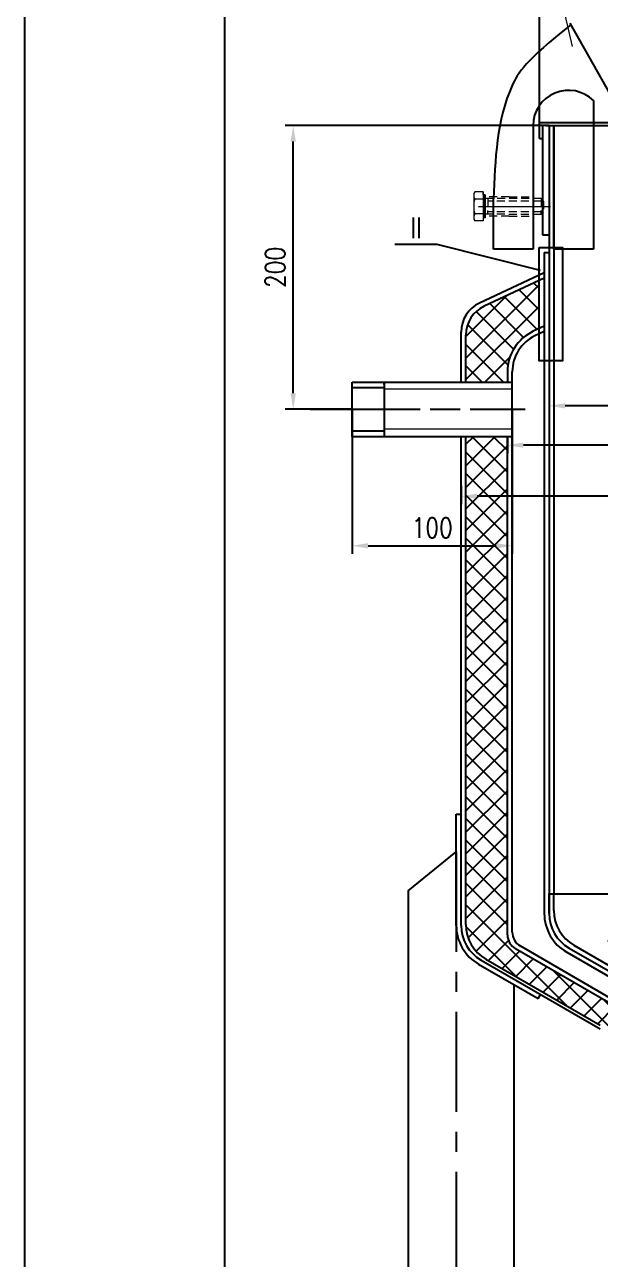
# Model space of a CAD drawing. Header units: inches. Extents: x -125 to 1975, y -50 to 2920.
# Drawn here: x -125 to 235, y 1541 to 2312 of the extents above; entities that cross this region are included whole.
import ezdxf

# ---------------------------------------------------------------- set-up
doc = ezdxf.new("R2010")
doc.units = ezdxf.units.IN
doc.header["$LTSCALE"] = 50
for name, pattern in [('ACAD_ISO04W100', [30, 24, -3, 0, -3]), ('CENTER', [2, 1.25, -0.25, 0.25, -0.25]), ('DASHED', [0.75, 0.5, -0.25]), ('PHANTOM', [63.5, 31.75, -6.35, 6.35, -6.35, 6.35, -6.35])]:
    doc.linetypes.add(name, pattern=pattern)
for name, color, linetype in [('1轮廓实线层', 7, 'Continuous'), ('2细线层', 4, 'Continuous'), ('3中心线层', 1, 'CENTER'), ('5剖面线层', 2, 'Continuous'), ('6文字层', 3, 'Continuous'), ('7标注层', 4, 'Continuous'), ('图框层', 7, 'Continuous')]:
    doc.layers.add(name, color=color, linetype=linetype)
for name, color, linetype, lineweight in [('cen', 1, 'CENTER', 9), ('中心线', 1, 'ACAD_ISO04W100', 9), ('虚线', 6, 'DASHED', 0)]:
    doc.layers.add(name, color=color, linetype=linetype, lineweight=lineweight)
doc.styles.add('PC_TEXTSTYLE', font='isocp.shx', dxfattribs={"width": 0.8, "bigfont": 'hzfs.shx'})
doc.styles.add('TH_GBDIM', font='romans.shx', dxfattribs={"width": 0.8, "bigfont": 'gbcbig.shx'})
doc.dimstyles.new('TH_GBDIM', dxfattribs={"dimscale": 5, "dimtxt": 3.5, "dimasz": 2.5, "dimexe": 2, "dimexo": 0, "dimgap": 1.5, "dimtad": 1, "dimdec": 1, "dimzin": 0, "dimdsep": 46, "dimtxsty": 'TH_GBDIM', "dimcen": 2.5, "dimclrd": 130, "dimclre": 130, "dimclrt": 3, "dimadec": 0, "dimazin": 0, "dimtfac": 0.714286, "dimtdec": 1, "dimtmove": 0, "dimatfit": 3, "dimfxl": 1, "dimtzin": 0, "dimlwd": -1, "dimlwe": -1, "dimarcsym": 0})

# ---------------------------------------------------------------- blocks, each defined once
blk = doc.blocks.new('*D3')
at = {"layer": '7标注层', "color": 130}
for p, q in [((202.62, 2078.61), (202.62, 2068.99)), ((527.62, 2078.61), (527.62, 2068.99)), ((517.62, 2073.99), (212.62, 2073.99))]:
    blk.add_line(p, q, dxfattribs=at)
for points in [[(212.62, 2075.66), (212.62, 2072.33), (202.62, 2073.99)], [(517.62, 2075.66), (517.62, 2072.33), (527.62, 2073.99)]]:
    blk.add_solid(points, dxfattribs=at)
at = {"layer": 'Defpoints', "color": 0}
for p in [(202.62, 2078.61), (527.62, 2078.61), (202.62, 2073.99)]:
    blk.add_point(p, dxfattribs=at)
at = {"layer": '7标注层', "color": 3, "insert": (411.02, 2085.24), "char_height": 12.5, "attachment_point": 5, "style": 'TH_GBDIM'}
blk.add_mtext('{%%c325x3}{}{}', dxfattribs=at)
blk = doc.blocks.new('*D4')
at = {"layer": '7标注层', "color": 130}
for p, q in [((176.62, 2054.05), (176.62, 2044.37)), ((553.62, 2054.05), (553.62, 2044.37)), ((543.62, 2049.37), (186.62, 2049.37))]:
    blk.add_line(p, q, dxfattribs=at)
for points in [[(186.62, 2051.04), (186.62, 2047.71), (176.62, 2049.37)], [(543.62, 2051.04), (543.62, 2047.71), (553.62, 2049.37)]]:
    blk.add_solid(points, dxfattribs=at)
at = {"layer": 'Defpoints', "color": 0}
for p in [(176.62, 2054.05), (553.62, 2054.05), (176.62, 2049.37)]:
    blk.add_point(p, dxfattribs=at)
at = {"layer": '7标注层', "color": 3, "insert": (412.95, 2060.62), "char_height": 12.5, "attachment_point": 5, "style": 'TH_GBDIM'}
blk.add_mtext('{%%c377x3}{}{}', dxfattribs=at)
blk = doc.blocks.new('*D19')
at = {"layer": '7标注层', "color": 130}
for p, q in [((582.62, 2029.64), (582.62, 2012.51)), ((147.62, 2024.02), (147.62, 2012.51)), ((572.62, 2017.51), (157.62, 2017.51))]:
    blk.add_line(p, q, dxfattribs=at)
for points in [[(157.62, 2019.18), (157.62, 2015.84), (147.62, 2017.51)], [(572.62, 2019.18), (572.62, 2015.84), (582.62, 2017.51)]]:
    blk.add_solid(points, dxfattribs=at)
at = {"layer": 'Defpoints', "color": 0}
for p in [(582.62, 2029.64), (147.62, 2024.02), (147.62, 2017.51)]:
    blk.add_point(p, dxfattribs=at)
at = {"layer": '7标注层', "color": 3, "insert": (414.88, 2028.76), "char_height": 12.5, "attachment_point": 5, "style": 'TH_GBDIM'}
blk.add_mtext('{%%c450x2}{}{}', dxfattribs=at)
blk = doc.blocks.new('*D25')
at = {"layer": '7标注层', "color": 130}
for p, q in [((196.62, 2251.08), (196.62, 2330.97)), ((533.62, 2251.08), (533.62, 2330.97)), ((206.62, 2325.97), (523.62, 2325.97))]:
    blk.add_line(p, q, dxfattribs=at)
for points in [[(206.62, 2327.64), (206.62, 2324.31), (196.62, 2325.97)], [(523.62, 2327.64), (523.62, 2324.31), (533.62, 2325.97)]]:
    blk.add_solid(points, dxfattribs=at)
at = {"layer": 'Defpoints', "color": 0}
for p in [(533.62, 2325.97), (196.62, 2251.08), (533.62, 2251.08)]:
    blk.add_point(p, dxfattribs=at)
at = {"layer": '7标注层', "color": 3, "insert": (365.12, 2337.22), "char_height": 12.5, "attachment_point": 5, "style": 'TH_GBDIM'}
blk.add_mtext('{%%c336×1.5}{}{}', dxfattribs=at)
blk = doc.blocks.new('*D31')
at = {"layer": '7标注层', "color": 130}
for p, q in [((202.62, 2249.08), (37.78, 2249.08)), ((42.78, 2081.84), (42.78, 2239.08)), ((79.52, 2071.84), (37.78, 2071.84))]:
    blk.add_line(p, q, dxfattribs=at)
for points in [[(41.11, 2239.08), (44.44, 2239.08), (42.78, 2249.08)], [(41.11, 2081.84), (44.44, 2081.84), (42.78, 2071.84)]]:
    blk.add_solid(points, dxfattribs=at)
at = {"layer": 'Defpoints', "color": 0}
for p in [(42.78, 2249.08), (202.62, 2249.08), (79.52, 2071.84)]:
    blk.add_point(p, dxfattribs=at)
at = {"layer": '7标注层', "color": 3, "insert": (31.53, 2160.46), "char_height": 12.5, "attachment_point": 5, "rotation": 90, "style": 'TH_GBDIM'}
blk.add_mtext('{200}{}{}', dxfattribs=at)
blk = doc.blocks.new('*D32')
at = {"layer": '7标注层', "color": 130}
for p, q in [((79.52, 2071.84), (79.52, 1981.52)), ((179.62, 2071.84), (179.62, 1981.52)), ((89.52, 1986.52), (169.62, 1986.52))]:
    blk.add_line(p, q, dxfattribs=at)
for points in [[(89.52, 1988.19), (89.52, 1984.85), (79.52, 1986.52)], [(169.62, 1988.19), (169.62, 1984.85), (179.62, 1986.52)]]:
    blk.add_solid(points, dxfattribs=at)
at = {"layer": 'Defpoints', "color": 0}
for p in [(79.52, 2071.84), (179.62, 2071.84), (179.62, 1986.52)]:
    blk.add_point(p, dxfattribs=at)
at = {"layer": '7标注层', "color": 3, "insert": (129.57, 1997.77), "char_height": 12.5, "attachment_point": 5, "style": 'TH_GBDIM'}
blk.add_mtext('100', dxfattribs=at)
blk = doc.blocks.new('*D39')
at = {"layer": '7标注层', "color": 130}
blk.add_arc((162.32, 1769.08), 100.09, 335.72677, 354.27323, dxfattribs=at)
for points in [[(260.24, 1759.18), (263.57, 1759.01), (262.41, 1769.08)], [(255.04, 1727.17), (252.07, 1728.69), (249, 1719.04)]]:
    blk.add_solid(points, dxfattribs=at)
at = {"layer": 'Defpoints', "color": 0}
for p in [(202.62, 1769.08), (527.62, 1769.08), (218.12, 1736.86), (256.37, 1734.85), (365.12, 1651.99)]:
    blk.add_point(p, dxfattribs=at)
at = {"layer": '7标注层', "color": 3, "insert": (248.13, 1746.09), "char_height": 12.5, "attachment_point": 5, "rotation": 75, "style": 'TH_GBDIM'}
blk.add_mtext('30°', dxfattribs=at)

msp = doc.modelspace()

# ---------------------------------------------------------------- hatches: boundary and pattern name
at = {"layer": '5剖面线层'}
h = msp.add_hatch(dxfattribs=at)
h.set_pattern_fill('ANSI37', color=256, scale=3, style=0)
h.paths.add_polyline_path([(176.62, 1810.85), (150.62, 1795.19), (150.62, 1749.85, 0.267949), (163.12, 1728.2), (185.82, 1715.09), (198.89, 1724.7), (181.62, 1734.67, -0.267949), (176.62, 1743.33)])
h.paths.add_polyline_path([(176.62, 1855.97), (150.62, 1841.66), (150.62, 1795.19), (176.62, 1810.85)])
h.paths.add_polyline_path([(176.62, 1907.84, -0.252076), (175.36, 1908.52), (150.62, 1892.2), (150.62, 1841.66), (176.62, 1855.97)])
h.paths.add_polyline_path([(176.62, 2054.84), (150.62, 2054.84), (150.62, 1892.2), (175.36, 1908.52, -0.146809), (175.12, 1909.34, -0.414214), (176.62, 1910.84)])
h.paths.add_polyline_path([(192.78, 2120.63), (196.43, 2122.33), (196.43, 2152.29), (162.16, 2136.31, 0.291473), (150.62, 2118.18), (150.62, 2116.34), (150.62, 2088.84), (176.62, 2088.84), (176.62, 2095.25, -0.291473)])
h.paths.add_polyline_path([(198.89, 1724.7), (185.82, 1715.09), (219.88, 1695.43), (229.94, 1706.77)])
h.paths.add_polyline_path([(279.13, 1698.17), (267.72, 1704.76), (266.22, 1702.16), (262.29, 1704.43), (255.88, 1699.46, -0.294405), (245.15, 1698), (229.94, 1706.77), (219.88, 1695.43), (234.63, 1686.92, 0.247768), (257.96, 1686.03, -0.378503), (259.71, 1686.96)])

# ---------------------------------------------------------------- linework, layer by layer
for p, q in [((196.62, 2251.08), (533.62, 2251.08)), ((196.62, 2241.08), (196.62, 2251.08)), ((198.62, 2249.08), (198.62, 2180.88)), ((202.62, 2249.08), (198.62, 2249.08)), ((198.62, 2249.08), (198.62, 2180.88)), ((200.62, 2249.08), (533.62, 2249.08)), ((202.62, 2249.08), (202.62, 1756.08)), ((205.62, 2249.08), (205.62, 1769.08)), ((196.62, 2241.08), (198.62, 2241.08)), ((198.62, 2180.88), (202.62, 2180.88)), ((199.62, 2169.82), (202.62, 2169.82)), ((199.62, 2169.82), (199.62, 1756.78)), ((199.62, 2157.08), (159.16, 2138.22)), ((199.62, 2153.77), (162.16, 2136.31)), ((199.62, 2123.81), (192.78, 2120.63)), ((147.62, 2116.34), (147.62, 2120.09)), ((147.62, 2088.84), (147.62, 2116.34)), ((150.62, 2116.34), (150.62, 2118.18)), ((150.62, 2088.84), (150.62, 2116.34)), ((199.62, 2120.5), (194.05, 2117.91)), ((176.62, 2095.25), (176.62, 2088.84)), ((179.62, 1745.07), (179.62, 2095.25)), ((147.62, 1749.28), (147.62, 2054.84)), ((150.62, 1749.85), (150.62, 2054.84)), ((176.62, 1743.33), (176.62, 2054.84)), ((144.62, 1749.28), (144.62, 1818.85)), ((144.62, 1818.85), (147.62, 1818.85)), ((114.62, 1770.98), (144.62, 1795.19)), ((114.62, 1770.98), (114.62, 1313)), ((202.62, 1769.08), (527.62, 1769.08)), ((202.62, 1756.78), (202.62, 1769.08)), ((205.62, 1758.51), (205.62, 1769.08)), ((244.84, 1701.45), (184.62, 1736.41)), ((218.12, 1736.86), (365.12, 1651.99)), ((245.15, 1698), (181.62, 1734.67)), ((215.12, 1735.13), (335.62, 1665.56)), ((158.62, 1725.03), (195.87, 1703.52)), ((160.12, 1727.63), (234.63, 1684.61)), ((163.12, 1728.2), (234.63, 1686.92)), ((180.62, 1712.33), (180.62, 1313)), ((195.87, 1703.52), (197.37, 1706.12))]:
    msp.add_line(p, q)
at = {"color": 0, "linetype": 'Continuous', "lineweight": 0}
for p, q in [((161.47, 2207.7), (156.21, 2207.71)), ((161.47, 2207.7), (161.44, 2189.51)), ((161.47, 2205.79), (161.47, 2207.7)), ((155.53, 2205.43), (155.51, 2191.79)), ((161.46, 2203.15), (156.2, 2203.16)), ((162.65, 2205.79), (161.47, 2205.79)), ((162.06, 2205.79), (162.04, 2191.42)), ((162.65, 2205.79), (162.63, 2191.42)), ((161.45, 2194.06), (156.18, 2194.07)), ((162.63, 2191.42), (161.44, 2191.42)), ((161.44, 2191.42), (161.44, 2189.51)), ((161.44, 2189.51), (156.18, 2189.52))]:
    msp.add_line(p, q, dxfattribs=at)
at = {"linetype": 'PHANTOM', "lineweight": 0}
for p, q in [((161.46, 2198.6), (162.05, 2199.02)), ((161.46, 2198.14), (162.05, 2198.56))]:
    msp.add_line(p, q, dxfattribs=at)
at = {"color": 0, "linetype": 'ByBlock', "lineweight": -2}
for p, q in [((79.52, 2088.84), (179.62, 2088.84)), ((79.52, 2054.84), (79.52, 2088.84)), ((79.52, 2054.84), (79.52, 2088.84)), ((79.52, 2085.34), (99.52, 2085.34)), ((79.52, 2058.45), (99.52, 2058.45)), ((79.52, 2054.84), (179.62, 2054.84))]:
    msp.add_line(p, q, dxfattribs=at)
at = {"lineweight": 9}
for p, q in [((179.62, 2084.34), (99.52, 2084.34)), ((179.62, 2059.45), (99.52, 2059.45))]:
    msp.add_line(p, q, dxfattribs=at)
at = {"color": 0, "linetype": 'Continuous', "lineweight": 0}
for centre, radius, start, end in [((159.72, 2205.43), 4.19, 147.04238, 212.77682), ((171.27, 2198.59), 15.75, 163.13095, 196.68825), ((159.7, 2191.79), 4.19, 147.04238, 212.77682)]:
    msp.add_arc(centre, radius, start, end, dxfattribs=at)
for centre, radius, start, end in [((167.62, 2120.09), 20, 115, 180), ((170.62, 2118.18), 20, 115, 180), ((204.62, 2095.25), 28, 115, 180), ((204.62, 2095.25), 25, 115, 180), ((227.62, 1756.78), 28, 180, 240), ((227.62, 1756.78), 25, 180, 240), ((230.62, 1758.51), 25, 180, 240), ((172.62, 1749.28), 28, 180, 240), ((172.62, 1749.28), 25, 180, 240), ((175.62, 1749.85), 25, 180, 240), ((189.62, 1745.07), 10, 180, 240), ((186.62, 1743.33), 10, 180, 240)]:
    msp.add_arc(centre, radius, start, end)
at = {"layer": '1轮廓实线层', "color": 0}
for p, q in [((265.88, 2224.48), (215.73, 2313.15)), ((230.34, 2264.7), (230.34, 2171.98)), ((192.63, 2249.08), (192.63, 2171.98)), ((205.62, 2171.98), (205.62, 2249.08)), ((167.91, 2171.98), (167.91, 2203.31)), ((192.63, 2171.98), (167.91, 2171.98)), ((230.34, 2171.98), (205.62, 2171.98))]:
    msp.add_line(p, q, dxfattribs=at)
msp.add_arc((214.72, 2249.08), 22.09, 44.99258, 180, dxfattribs=at)
msp.add_open_spline([(216.29, 2312.16), (187.85, 2289.6), (170.18, 2261.78), (168.87, 2227.99), (167.91, 2203.31)], degree=3, knots=[5.391807, 5.391807, 5.391807, 5.391807, 31.878475, 103.692958, 103.692958, 103.692958, 103.692958], dxfattribs=at)
at = {"layer": '2细线层'}
msp.add_line((-125, -50), (-125, 2920), dxfattribs=at)
at = {"layer": '3中心线层'}
for p, q in [((53.42, 2071.84), (187.77, 2071.84)), ((144.62, 1795.19), (144.62, 1313))]:
    msp.add_line(p, q, dxfattribs=at)
at = {"layer": '3中心线层', "linetype": 'CENTER'}
msp.add_line((59.52, 2071.84), (186.86, 2071.84), dxfattribs=at)
at = {"layer": '7标注层'}
for p, q in [((132.8, 2174.77), (106.19, 2174.77)), ((197.25, 2158.65), (132.8, 2174.77)), ((99.52, 2087.34), (99.52, 2088.84)), ((99.52, 2088.84), (99.52, 2054.84))]:
    msp.add_line(p, q, dxfattribs=at)
at = {"layer": '7标注层', "color": 0}
for p, q in [((213.62, 1732.53), (266.22, 1702.16)), ((215.12, 1735.13), (267.72, 1704.76))]:
    msp.add_line(p, q, dxfattribs=at)
at = {"layer": '7标注层'}
msp.add_lwpolyline([(196.43, 2172.89), (211.01, 2172.89), (211.01, 2102.02), (196.43, 2102.02)], close=True, dxfattribs=at)
at = {"layer": 'cen'}
msp.add_line((205.82, 2347.77), (217.02, 2298.61), dxfattribs=at)
at = {"layer": '中心线'}
msp.add_line((158.44, 2198.61), (203.59, 2198.54), dxfattribs=at)
at = {"layer": '图框层'}
msp.add_line((0, 0), (0, 2870), dxfattribs=at)
at = {"layer": '虚线', "ltscale": 0.2}
for p, q in [((177.65, 2204.58), (162.65, 2204.6)), ((197.59, 2203.47), (162.65, 2203.52)), ((164.27, 2203.52), (164.25, 2193.68)), ((197.58, 2201.84), (164.27, 2201.9)), ((177.65, 2204.58), (192.65, 2204.56)), ((197.59, 2203.47), (197.57, 2193.63)), ((199.21, 2201.84), (197.59, 2203.47)), ((199.21, 2201.84), (199.2, 2195.25)), ((197.57, 2193.63), (162.63, 2193.68)), ((177.63, 2192.58), (162.63, 2192.6)), ((197.57, 2195.25), (164.26, 2195.3)), ((177.63, 2192.58), (192.63, 2192.56)), ((199.2, 2195.25), (197.57, 2193.63))]:
    msp.add_line(p, q, dxfattribs=at)

# ---------------------------------------------------------------- texts
at = {"layer": '6文字层', "insert": (119.59, 2177.26), "char_height": 15, "attachment_point": 8, "style": 'PC_TEXTSTYLE'}
msp.add_mtext('Ⅱ', dxfattribs=at)

# ---------------------------------------------------------------- dimensions: what is measured, and where the dimension line sits
at = {"layer": '7标注层'}
for base, p1, p2, text, picture, middle in [((533.62, 2325.97), (196.62, 2251.08), (533.62, 2251.08), '{%%c336×1.5}{}{}', '*D25', (365.12, 2325.97)), ((202.62, 2073.99), (527.62, 2078.61), (202.62, 2078.61), '{%%c325x3}{}{}', '*D3', (411.02, 2073.99)), ((176.62, 2049.37), (553.62, 2054.05), (176.62, 2054.05), '{%%c377x3}{}{}', '*D4', (412.95, 2049.37)), ((147.62, 2017.51), (582.62, 2029.64), (147.62, 2024.02), '{%%c450x2}{}{}', '*D19', (414.88, 2017.51))]:
    dim = msp.add_linear_dim(base=base, p1=p1, p2=p2, text=text, dimstyle='TH_GBDIM', override={"dimtxt": 2.5, "dimasz": 2, "dimexe": 1, "dimgap": 1, "dimdec": 0}, dxfattribs=at)
    dim.commit()
    dim.dimension.update_dxf_attribs({"geometry": picture, "text_midpoint": middle, "dimtype": 160})
dim = msp.add_linear_dim(base=(42.78, 2249.08), p1=(79.52, 2071.84), p2=(202.62, 2249.08), angle=90, text='{200}{}{}', dimstyle='TH_GBDIM', override={"dimtxt": 2.5, "dimasz": 2, "dimexe": 1, "dimgap": 1, "dimdec": 0}, dxfattribs=at)
dim.commit()
dim.dimension.update_dxf_attribs({"geometry": '*D31', "text_midpoint": (42.78, 2160.46), "dimtype": 160})
dim = msp.add_linear_dim(base=(179.62, 1986.52), p1=(79.52, 2071.84), p2=(179.62, 2071.84), dimstyle='TH_GBDIM', override={"dimtxt": 2.5, "dimasz": 2, "dimexe": 1, "dimgap": 1, "dimdec": 0}, dxfattribs=at)
dim.commit()
dim.dimension.update_dxf_attribs({"geometry": '*D32', "text_midpoint": (129.57, 1997.77)})
dim = msp.add_angular_dim_2l(base=(256.37, 1734.85), line1=((202.62, 1769.08), (527.62, 1769.08)), line2=((218.12, 1736.86), (365.12, 1651.99)), dimstyle='TH_GBDIM', override={"dimtxt": 2.5, "dimasz": 2, "dimexe": 1, "dimgap": 1, "dimdec": 0}, dxfattribs=at)
dim.commit()
dim.dimension.update_dxf_attribs({"geometry": '*D39', "text_midpoint": (248.13, 1746.09)})

doc.saveas('drawing.dxf')
